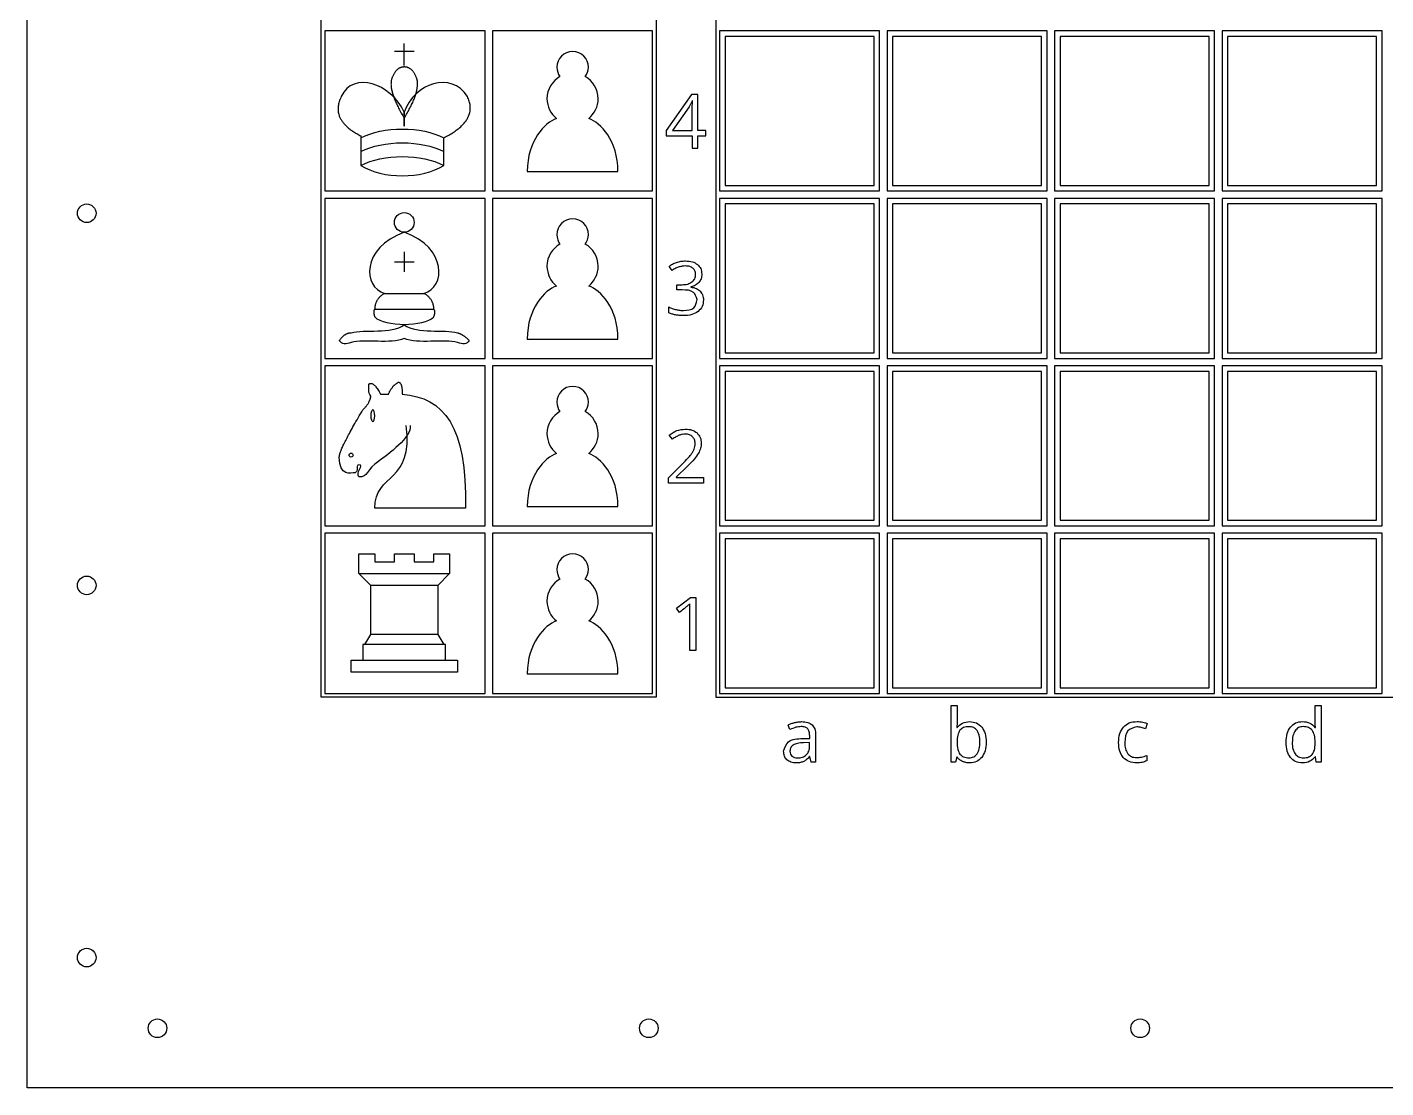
# Model space of a CAD drawing. Header units: millimetres. Extents: x 0 to 730, y -10 to 560.
# Drawn here: x 0 to 365, y -10 to 275 of the extents above; entities that cross this region are included whole.
import ezdxf

# ---------------------------------------------------------------- set-up
doc = ezdxf.new("R2010")
doc.units = ezdxf.units.MM
doc.layers.get('0').update_dxf_attribs({"linetype": 'CONTINUOUS'})

msp = doc.modelspace()

# ---------------------------------------------------------------- linework, layer by layer
for p, q in [((101.31, 264.69), (101.31, 270.65)), ((98.67, 268.53), (103.96, 268.53)), ((101.31, 248.42), (101.31, 252.13)), ((101.31, 252.13), (101.31, 248.42)), ((177.8, 253.61), (173.33, 247.27)), ((178.66, 247.27), (178.66, 252.01)), ((178.75, 255.17), (178.67, 255.17)), ((89.67, 245.78), (89.67, 237.84)), ((111.9, 237.84), (111.9, 245.25)), ((173.33, 247.27), (178.66, 247.27)), ((134.36, 236.2), (158.7, 236.2)), ((98.67, 211.95), (103.96, 211.95)), ((101.31, 214.6), (101.31, 209.3)), ((173.25, 209.64), (172.43, 210.73)), ((174.51, 204.39), (174.51, 205.8)), ((174.51, 205.8), (175.94, 205.8)), ((178.29, 205.24), (178.29, 205.16)), ((96.02, 203.48), (106.6, 203.48)), ((175.92, 204.39), (174.51, 204.39)), ((93.37, 199.25), (109.25, 199.25)), ((172.35, 198.27), (172.35, 199.81)), ((134.36, 191.2), (158.7, 191.2)), ((94.96, 176.42), (97.08, 176.42)), ((173.36, 164.27), (172.5, 165.38)), ((172.32, 153.89), (176.08, 157.68)), ((177.48, 157.14), (174.36, 154.07)), ((172.32, 152.51), (172.32, 153.89)), ((174.36, 154.07), (174.36, 153.99)), ((174.36, 153.99), (181.7, 153.99)), ((181.7, 153.99), (181.7, 152.51)), ((181.7, 152.51), (172.32, 152.51)), ((134.36, 146.2), (158.7, 146.2)), ((117.72, 145.72), (93.37, 145.72)), ((89.14, 133.47), (93.37, 133.47)), ((89.14, 128.18), (89.14, 133.47)), ((93.37, 133.47), (93.37, 131.36)), ((98.67, 133.47), (103.96, 133.47)), ((98.67, 131.36), (98.67, 133.47)), ((103.96, 133.47), (103.96, 131.36)), ((109.25, 133.47), (113.48, 133.47)), ((109.25, 131.36), (109.25, 133.47)), ((113.48, 133.47), (113.48, 128.18)), ((89.14, 128.18), (113.48, 128.18)), ((92.32, 125.01), (89.14, 128.18)), ((93.37, 131.36), (98.67, 131.36)), ((103.96, 131.36), (109.25, 131.36)), ((113.48, 128.18), (110.31, 125.01)), ((110.31, 125.01), (92.32, 125.01)), ((92.32, 111.78), (92.32, 125.01)), ((110.31, 125.01), (110.31, 111.78)), ((174.42, 118.87), (178.2, 121.79)), ((178.2, 121.79), (179.6, 121.79)), ((179.6, 121.79), (179.6, 107.51)), ((175.28, 117.75), (174.42, 118.87)), ((177.98, 107.51), (177.98, 117.69)), ((90.73, 109.13), (92.32, 111.78)), ((110.31, 111.78), (92.32, 111.78)), ((110.31, 111.78), (111.9, 109.13)), ((111.9, 109.13), (90.73, 109.13)), ((179.6, 107.51), (177.98, 107.51)), ((134.36, 101.2), (158.7, 101.2)), ((248.21, 92.71), (249.83, 92.71)), ((248.21, 77.52), (248.21, 92.71)), ((249.83, 92.71), (249.83, 89.02)), ((345.99, 88.36), (345.99, 92.71)), ((345.99, 92.71), (347.61, 92.71)), ((347.61, 92.71), (347.61, 77.52)), ((300.92, 87.86), (300.43, 86.48)), ((346.03, 87.6), (345.99, 88.36)), ((346.1, 86.83), (346.03, 87.6)), ((204.93, 86.25), (204.42, 87.49)), ((210.22, 83.91), (210.22, 84.58)), ((211.8, 84.82), (211.8, 77.52)), ((249.75, 86.79), (249.83, 86.79)), ((345.97, 86.83), (346.1, 86.83)), ((208.4, 83.85), (210.22, 83.91)), ((210.18, 82.78), (208.56, 82.71)), ((210.18, 81.81), (210.18, 82.78)), ((345.99, 82.5), (345.99, 82.84)), ((210.28, 79.03), (210.2, 79.03)), ((210.6, 77.52), (210.28, 79.03)), ((211.8, 77.52), (210.6, 77.52)), ((249.37, 77.52), (248.21, 77.52)), ((249.71, 78.89), (249.37, 77.52)), ((249.83, 78.89), (249.71, 78.89)), ((300.77, 79.31), (300.77, 77.88)), ((346.08, 78.95), (345.99, 78.95)), ((346.3, 77.52), (346.08, 78.95)), ((347.61, 77.52), (346.3, 77.52))]:
    msp.add_line(p, q)
for points in [[(730, -10), (0, -10), (0, 560), (730, 560)], [(169, 455), (169, 95), (79, 95), (79, 455)], [(545, 95), (545, 455), (185, 455), (185, 95)], [(123, 231), (123, 274), (80, 274), (80, 231)], [(125, 274), (125, 231), (168, 231), (168, 274)], [(229, 231), (229, 274), (186, 274), (186, 231)], [(274, 231), (274, 274), (231, 274), (231, 231)], [(319, 231), (319, 274), (276, 274), (276, 231)], [(364, 231), (364, 274), (321, 274), (321, 231)], [(187.5, 272.5), (187.5, 232.5), (227.5, 232.5), (227.5, 272.5)], [(272.5, 232.5), (272.5, 272.5), (232.5, 272.5), (232.5, 232.5)], [(317.5, 232.5), (317.5, 272.5), (277.5, 272.5), (277.5, 232.5)], [(362.5, 232.5), (362.5, 272.5), (322.5, 272.5), (322.5, 232.5)], [(182.33, 247.27), (180.19, 247.27), (180.19, 256.87), (178.47, 256.87), (171.69, 247.21), (171.69, 245.78), (178.66, 245.78), (178.66, 242.51), (180.19, 242.51), (180.19, 245.78), (182.33, 245.78)], [(80, 229), (80, 186), (123, 186), (123, 229)], [(168, 229), (125, 229), (125, 186), (168, 186)], [(186, 186), (229, 186), (229, 229), (186, 229)], [(187.5, 187.5), (227.5, 187.5), (227.5, 227.5), (187.5, 227.5)], [(231, 186), (274, 186), (274, 229), (231, 229)], [(272.5, 187.5), (272.5, 227.5), (232.5, 227.5), (232.5, 187.5)], [(319, 186), (319, 229), (276, 229), (276, 186)], [(277.5, 227.5), (277.5, 187.5), (317.5, 187.5), (317.5, 227.5)], [(321, 186), (364, 186), (364, 229), (321, 229)], [(362.5, 227.5), (322.5, 227.5), (322.5, 187.5), (362.5, 187.5)], [(123, 184), (80, 184), (80, 141), (123, 141)], [(168, 184), (125, 184), (125, 141), (168, 141)], [(229, 184), (186, 184), (186, 141), (229, 141)], [(227.5, 182.5), (187.5, 182.5), (187.5, 142.5), (227.5, 142.5)], [(231, 141), (274, 141), (274, 184), (231, 184)], [(232.5, 142.5), (272.5, 142.5), (272.5, 182.5), (232.5, 182.5)], [(276, 141), (319, 141), (319, 184), (276, 184)], [(317.5, 182.5), (277.5, 182.5), (277.5, 142.5), (317.5, 142.5)], [(364, 184), (321, 184), (321, 141), (364, 141)], [(362.5, 182.5), (322.5, 182.5), (322.5, 142.5), (362.5, 142.5)], [(123, 96), (123, 139), (80, 139), (80, 96)], [(125, 96), (168, 96), (168, 139), (125, 139)], [(186, 96), (229, 96), (229, 139), (186, 139)], [(274, 139), (231, 139), (231, 96), (274, 96)], [(276, 139), (276, 96), (319, 96), (319, 139)], [(321, 139), (321, 96), (364, 96), (364, 139)], [(187.5, 97.5), (227.5, 97.5), (227.5, 137.5), (187.5, 137.5)], [(272.5, 97.5), (272.5, 137.5), (232.5, 137.5), (232.5, 97.5)], [(277.5, 97.5), (317.5, 97.5), (317.5, 137.5), (277.5, 137.5)], [(362.5, 137.5), (322.5, 137.5), (322.5, 97.5), (362.5, 97.5)], [(90.2, 104.9), (112.42, 104.9), (112.42, 109.13), (90.2, 109.13)], [(115.6, 101.72), (87.02, 101.72), (87.02, 104.9), (115.6, 104.9)]]:
    msp.add_lwpolyline(points, close=True)
for centre in [(16, 225), (16, 125), (16, 25), (35, 6), (167, 6), (299, 6)]:
    msp.add_circle(centre, 2.5)
at = {"extrusion": (0, 0, -1)}
for centre, radius, start, end in [((-101.31, 222.53), 2.65, 0, 180), ((-101.31, 222.53), 2.65, -180, 0), ((-87.02, 160.01), 0.529, 0, 180), ((-87.02, 160.01), 0.529, -180, 0)]:
    msp.add_arc(centre, radius, start, end, dxfattribs=at)
msp.add_ellipse((92.85, 170.6), major_axis=(0, 1.59), ratio=0.333333, start_param=-1.570796, end_param=4.712389)
msp.add_ellipse((92.85, 170.6), major_axis=(0, 1.59), ratio=0.333333, start_param=-1.570796, end_param=4.712389)
for points, degree in [([(146.53, 268.47), (144.19, 268.47), (142.3, 266.58), (142.3, 264.24)], 3), ([(150.77, 264.24), (150.77, 266.58), (148.87, 268.47), (146.53, 268.47)], 3), ([(101.31, 264.3), (99.2, 264.3), (98.14, 261.65)], 2), ([(104.49, 261.65), (103.43, 264.3), (101.31, 264.3)], 2), ([(142.3, 264.24), (142.3, 263.3), (142.61, 262.43), (143.13, 261.72)], 3), ([(149.94, 261.72), (150.46, 262.43), (150.77, 263.3), (150.77, 264.24)], 3), ([(101.31, 252.13), (97.61, 260.07), (87.55, 263.24), (84.38, 256.36)], 3), ([(98.14, 261.65), (96.55, 258.48), (101.31, 250.54)], 2), ([(101.31, 250.54), (106.08, 258.48), (104.49, 261.65)], 2), ([(118.25, 256.36), (114.01, 263.24), (103.96, 260.07), (101.31, 252.13)], 3), ([(143.13, 261.72), (141.06, 260.54), (139.65, 258.33), (139.65, 255.78)], 3), ([(153.41, 255.78), (153.41, 258.33), (152, 260.54), (149.94, 261.72)], 3), ([(84.38, 256.36), (81.2, 250.01), (89.67, 245.78)], 2), ([(111.9, 245.25), (121.42, 250.01), (118.25, 256.36)], 2), ([(139.65, 255.78), (139.65, 253.63), (140.65, 251.71), (142.2, 250.45)], 3), ([(150.86, 250.45), (152.42, 251.71), (153.41, 253.63), (153.41, 255.78)], 3), ([(142.2, 250.45), (139.03, 249.33), (134.36, 244.58), (134.36, 236.2)], 3), ([(158.7, 236.2), (158.7, 244.58), (154.04, 249.33), (150.86, 250.45)], 3), ([(89.67, 245.25), (95.49, 248.42), (106.08, 248.42), (111.9, 245.25)], 3), ([(89.67, 241.55), (95.49, 244.72), (106.08, 244.72), (111.9, 241.55)], 3), ([(89.67, 237.84), (95.49, 241.02), (106.08, 241.02), (111.9, 237.84)], 3), ([(89.67, 237.84), (95.49, 234.14), (106.08, 234.14), (111.9, 237.84)], 3), ([(146.53, 223.47), (144.19, 223.47), (142.3, 221.58), (142.3, 219.24)], 3), ([(150.77, 219.24), (150.77, 221.58), (148.87, 223.47), (146.53, 223.47)], 3), ([(101.31, 219.89), (89.67, 215.65), (90.2, 205.07), (96.02, 203.48)], 3), ([(106.6, 203.48), (112.42, 205.07), (112.95, 215.65), (101.31, 219.89)], 3), ([(142.3, 219.24), (142.3, 218.3), (142.61, 217.43), (143.13, 216.72)], 3), ([(149.94, 216.72), (150.46, 217.43), (150.77, 218.3), (150.77, 219.24)], 3), ([(143.13, 216.72), (141.06, 215.54), (139.65, 213.33), (139.65, 210.78)], 3), ([(153.41, 210.78), (153.41, 213.33), (152, 215.54), (149.94, 216.72)], 3), ([(139.65, 210.78), (139.65, 208.63), (140.65, 206.71), (142.2, 205.45)], 3), ([(150.86, 205.45), (152.42, 206.71), (153.41, 208.63), (153.41, 210.78)], 3), ([(142.2, 205.45), (139.03, 204.33), (134.36, 199.58), (134.36, 191.2)], 3), ([(158.7, 191.2), (158.7, 199.58), (154.04, 204.33), (150.86, 205.45)], 3), ([(96.02, 203.48), (93.37, 201.9), (93.37, 199.25)], 2), ([(109.25, 199.25), (109.25, 201.9), (106.6, 203.48)], 2), ([(93.37, 199.25), (92.85, 198.72), (93.37, 197.13)], 2), ([(93.37, 197.13), (96.02, 194.49), (106.6, 194.49), (109.25, 197.13)], 3), ([(109.25, 197.13), (109.78, 198.72), (109.25, 199.25)], 2), ([(87.02, 192.9), (90.61, 193.93), (97.72, 192.44), (101.31, 195.02)], 3), ([(101.31, 195.02), (104.9, 192.44), (112.01, 193.93), (115.6, 192.9)], 3), ([(83.85, 190.78), (85.28, 192.84), (87.02, 192.9)], 2), ([(87.02, 190.25), (85.59, 189.74), (84.57, 189.76), (83.85, 190.78)], 3), ([(101.31, 191.31), (97.72, 189.77), (90.61, 191.28), (87.02, 190.25)], 3), ([(115.6, 190.25), (112.01, 191.28), (104.9, 189.77), (101.31, 191.31)], 3), ([(115.6, 192.9), (117.35, 192.33), (118.77, 190.78)], 2), ([(118.77, 190.78), (118.06, 189.76), (117.03, 189.74), (115.6, 190.25)], 3), ([(92.32, 175.89), (91.54, 176.94), (91.79, 178), (91.79, 179.06)], 3), ([(91.79, 179.06), (92.85, 180.12), (94.96, 176.42)], 2), ([(97.08, 176.42), (97.9, 178.52), (99.72, 179.59)], 2), ([(99.72, 179.59), (100.78, 179.59), (100.78, 176.42)], 2), ([(90.2, 172.18), (92.2, 174.19), (92.32, 175.89)], 2), ([(100.78, 176.42), (111.9, 175.36), (118.25, 167.95), (117.72, 145.72)], 3), ([(146.53, 178.47), (144.19, 178.47), (142.3, 176.58), (142.3, 174.24)], 3), ([(150.77, 174.24), (150.77, 176.58), (148.87, 178.47), (146.53, 178.47)], 3), ([(83.85, 159.48), (83.85, 161.6), (90.2, 172.18)], 2), ([(143.13, 171.72), (141.06, 170.54), (139.65, 168.33), (139.65, 165.78)], 3), ([(142.3, 174.24), (142.3, 173.3), (142.61, 172.43), (143.13, 171.72)], 3), ([(149.94, 171.72), (150.46, 172.43), (150.77, 173.3), (150.77, 174.24)], 3), ([(153.41, 165.78), (153.41, 168.33), (152, 170.54), (149.94, 171.72)], 3), ([(93.37, 145.72), (93.37, 155.25), (103.96, 152.6), (101.84, 167.95)], 3), ([(102.9, 167.95), (103.3, 164.87), (97.03, 160.15), (94.43, 158.42)], 3), ([(139.65, 165.78), (139.65, 163.63), (140.65, 161.71), (142.2, 160.45)], 3), ([(150.86, 160.45), (152.42, 161.71), (153.41, 163.63), (153.41, 165.78)], 3), ([(88.08, 155.25), (87.02, 155.25), (83.85, 154.19), (83.85, 159.48)], 3), ([(89.14, 157.37), (88.08, 157.37), (89.34, 156.06), (88.08, 155.25)], 3), ([(89.14, 154.19), (88.04, 155.19), (90.63, 157.41), (89.14, 157.37)], 3), ([(94.43, 158.42), (91.26, 156.31), (91.45, 153.83), (89.14, 154.19)], 3), ([(142.2, 160.45), (139.03, 159.33), (134.36, 154.58), (134.36, 146.2)], 3), ([(158.7, 146.2), (158.7, 154.58), (154.04, 159.33), (150.86, 160.45)], 3), ([(146.53, 133.47), (144.19, 133.47), (142.3, 131.58), (142.3, 129.24)], 3), ([(150.77, 129.24), (150.77, 131.58), (148.87, 133.47), (146.53, 133.47)], 3), ([(142.3, 129.24), (142.3, 128.3), (142.61, 127.43), (143.13, 126.72)], 3), ([(149.94, 126.72), (150.46, 127.43), (150.77, 128.3), (150.77, 129.24)], 3), ([(143.13, 126.72), (141.06, 125.54), (139.65, 123.33), (139.65, 120.77)], 3), ([(153.41, 120.77), (153.41, 123.33), (152, 125.54), (149.94, 126.72)], 3), ([(139.65, 120.77), (139.65, 118.63), (140.65, 116.71), (142.2, 115.45)], 3), ([(150.86, 115.45), (152.42, 116.71), (153.41, 118.63), (153.41, 120.77)], 3), ([(142.2, 115.45), (139.03, 114.33), (134.36, 109.58), (134.36, 101.2)], 3), ([(158.7, 101.2), (158.7, 109.58), (154.04, 114.33), (150.86, 115.45)], 3)]:
    msp.add_open_spline(points, degree=degree)
for points, knots in [([(178.67, 255.17), (178.53, 254.88), (178.26, 254.35), (177.94, 253.84), (177.8, 253.61)], [0, 0, 0, 0, 0.0969709, 0.1784898, 0.1784898, 0.1784898, 0.1784898]), ([(178.66, 252.01), (178.66, 252.51), (178.67, 253.56), (178.72, 254.61), (178.75, 255.17)], [0, 0, 0, 0, 0.1487016, 0.3156094, 0.3156094, 0.3156094, 0.3156094]), ([(172.43, 210.73), (172.73, 210.95), (173.36, 211.39), (174.08, 211.66), (174.45, 211.8)], [0, 0, 0, 0, 0.1123906, 0.2298375, 0.2298375, 0.2298375, 0.2298375]), ([(174.45, 211.8), (174.84, 211.91), (175.63, 212.14), (176.45, 212.17), (176.87, 212.19)], [0, 0, 0, 0, 0.121334, 0.245614, 0.245614, 0.245614, 0.245614]), ([(176.87, 212.19), (177.5, 212.16), (178.66, 212.12), (179.64, 211.52), (180.09, 211.24)], [0, 0, 0, 0, 0.1860775, 0.3409578, 0.3409578, 0.3409578, 0.3409578]), ([(175.14, 210.58), (174.84, 210.46), (174.18, 210.22), (173.57, 209.84), (173.25, 209.64)], [0, 0, 0, 0, 0.0959579, 0.2119341, 0.2119341, 0.2119341, 0.2119341]), ([(176.91, 210.83), (176.6, 210.82), (176, 210.8), (175.42, 210.65), (175.14, 210.58)], [0, 0, 0, 0, 0.0912862, 0.1790774, 0.1790774, 0.1790774, 0.1790774]), ([(178.86, 210.23), (178.58, 210.41), (177.99, 210.78), (177.29, 210.81), (176.91, 210.83)], [0, 0, 0, 0, 0.0957081, 0.2069429, 0.2069429, 0.2069429, 0.2069429]), ([(178.59, 206.54), (178.88, 206.81), (179.46, 207.37), (179.54, 208.18), (179.57, 208.59)], [0, 0, 0, 0, 0.1148153, 0.2341557, 0.2341557, 0.2341557, 0.2341557]), ([(179.57, 208.59), (179.55, 208.92), (179.5, 209.55), (179.06, 210.01), (178.86, 210.23)], [0, 0, 0, 0, 0.0951578, 0.184211, 0.184211, 0.184211, 0.184211]), ([(180.09, 211.24), (180.42, 210.89), (181.11, 210.16), (181.19, 209.16), (181.23, 208.65)], [0, 0, 0, 0, 0.1411191, 0.2911414, 0.2911414, 0.2911414, 0.2911414]), ([(181.23, 208.65), (181.21, 208.22), (181.16, 207.4), (180.69, 206.72), (180.47, 206.4)], [0, 0, 0, 0, 0.1262156, 0.2413496, 0.2413496, 0.2413496, 0.2413496]), ([(175.94, 205.8), (176.45, 205.82), (177.4, 205.86), (178.22, 206.32), (178.59, 206.54)], [0, 0, 0, 0, 0.1513652, 0.27941, 0.27941, 0.27941, 0.27941]), ([(180.47, 206.4), (180.17, 206.13), (179.55, 205.56), (178.73, 205.35), (178.29, 205.24)], [0, 0, 0, 0, 0.117826, 0.2499575, 0.2499575, 0.2499575, 0.2499575]), ([(178.29, 205.16), (178.81, 205.07), (179.76, 204.92), (180.51, 204.33), (180.84, 204.06)], [0, 0, 0, 0, 0.1544831, 0.2818187, 0.2818187, 0.2818187, 0.2818187]), ([(180.01, 201.78), (179.75, 202.53), (179.11, 204.36), (177.1, 204.38), (175.92, 204.39)], [0, 0, 0, 0, 0.2207101, 0.5347854, 0.5347854, 0.5347854, 0.5347854]), ([(176.31, 198.87), (177.39, 198.94), (179.35, 199.06), (179.81, 200.93), (180.01, 201.78)], [0, 0, 0, 0, 0.2869676, 0.5240748, 0.5240748, 0.5240748, 0.5240748]), ([(181.67, 201.74), (181.62, 201.11), (181.53, 199.89), (180.68, 199.02), (180.27, 198.61)], [0, 0, 0, 0, 0.1835474, 0.3533915, 0.3533915, 0.3533915, 0.3533915]), ([(180.84, 204.06), (181.08, 203.73), (181.59, 203.04), (181.65, 202.19), (181.67, 201.74)], [0, 0, 0, 0, 0.1196359, 0.2509514, 0.2509514, 0.2509514, 0.2509514]), ([(172.35, 199.81), (172.66, 199.66), (173.3, 199.37), (173.98, 199.2), (174.32, 199.11)], [0, 0, 0, 0, 0.1040526, 0.210171, 0.210171, 0.210171, 0.210171]), ([(174.18, 197.68), (173.87, 197.75), (173.23, 197.88), (172.64, 198.14), (172.35, 198.27)], [0, 0, 0, 0, 0.0957545, 0.1928751, 0.1928751, 0.1928751, 0.1928751]), ([(176.25, 197.51), (175.89, 197.52), (175.2, 197.53), (174.51, 197.63), (174.18, 197.68)], [0, 0, 0, 0, 0.1086022, 0.2084042, 0.2084042, 0.2084042, 0.2084042]), ([(174.32, 199.11), (174.66, 199.04), (175.32, 198.9), (175.99, 198.88), (176.31, 198.87)], [0, 0, 0, 0, 0.1037475, 0.2004916, 0.2004916, 0.2004916, 0.2004916]), ([(180.27, 198.61), (179.71, 198.29), (178.47, 197.58), (177.04, 197.53), (176.25, 197.51)], [0, 0, 0, 0, 0.1894257, 0.4217605, 0.4217605, 0.4217605, 0.4217605]), ([(172.5, 165.38), (173.17, 165.85), (174.46, 166.77), (176.03, 166.92), (176.8, 166.99)], [0, 0, 0, 0, 0.2389195, 0.4661562, 0.4661562, 0.4661562, 0.4661562]), ([(175.14, 165.34), (174.85, 165.21), (174.22, 164.93), (173.66, 164.5), (173.36, 164.27)], [0, 0, 0, 0, 0.0937574, 0.2075974, 0.2075974, 0.2075974, 0.2075974]), ([(176.82, 165.64), (176.53, 165.62), (175.95, 165.6), (175.41, 165.43), (175.14, 165.34)], [0, 0, 0, 0, 0.0868598, 0.1716887, 0.1716887, 0.1716887, 0.1716887]), ([(176.8, 166.99), (177.42, 166.96), (178.57, 166.91), (179.52, 166.27), (179.95, 165.97)], [0, 0, 0, 0, 0.1812641, 0.3374788, 0.3374788, 0.3374788, 0.3374788]), ([(178.74, 164.96), (178.48, 165.16), (177.91, 165.58), (177.2, 165.62), (176.82, 165.64)], [0, 0, 0, 0, 0.0968929, 0.2077911, 0.2077911, 0.2077911, 0.2077911]), ([(179.44, 163.14), (179.41, 163.5), (179.37, 164.18), (178.95, 164.71), (178.74, 164.96)], [0, 0, 0, 0, 0.1042929, 0.1989266, 0.1989266, 0.1989266, 0.1989266]), ([(179.95, 165.97), (180.29, 165.59), (180.98, 164.8), (181.06, 163.75), (181.1, 163.21)], [0, 0, 0, 0, 0.1475548, 0.305505, 0.305505, 0.305505, 0.305505]), ([(178.34, 160.17), (178.51, 160.41), (178.83, 160.87), (179.06, 161.38), (179.16, 161.62)], [0, 0, 0, 0, 0.0877391, 0.1670582, 0.1670582, 0.1670582, 0.1670582]), ([(179.16, 161.62), (179.24, 161.87), (179.41, 162.36), (179.43, 162.88), (179.44, 163.14)], [0, 0, 0, 0, 0.076105, 0.1550815, 0.1550815, 0.1550815, 0.1550815]), ([(181.1, 163.21), (181.06, 162.75), (180.99, 161.8), (180.56, 160.95), (180.34, 160.52)], [0, 0, 0, 0, 0.1369052, 0.2826758, 0.2826758, 0.2826758, 0.2826758]), ([(176.08, 157.68), (176.56, 158.17), (177.35, 158.97), (178.07, 159.84), (178.34, 160.17)], [0, 0, 0, 0, 0.2066008, 0.3368234, 0.3368234, 0.3368234, 0.3368234]), ([(180.34, 160.52), (179.98, 160), (179.15, 158.78), (178.09, 157.74), (177.48, 157.14)], [0, 0, 0, 0, 0.1864732, 0.4426323, 0.4426323, 0.4426323, 0.4426323]), ([(177.6, 119.66), (177.37, 119.46), (176.6, 118.82), (175.82, 118.19), (175.28, 117.75)], [0, 0, 0, 0, 0.0920579, 0.3004752, 0.3004752, 0.3004752, 0.3004752]), ([(178.06, 120.09), (177.99, 120.02), (177.84, 119.87), (177.68, 119.73), (177.6, 119.66)], [0, 0, 0, 0, 0.0302153, 0.06288, 0.06288, 0.06288, 0.06288]), ([(177.98, 117.69), (177.98, 118.1), (177.99, 118.9), (178.04, 119.7), (178.06, 120.09)], [0, 0, 0, 0, 0.1235514, 0.2404052, 0.2404052, 0.2404052, 0.2404052]), ([(204.42, 87.49), (204.7, 87.62), (205.26, 87.9), (205.85, 88.07), (206.16, 88.15)], [0, 0, 0, 0, 0.0910863, 0.1859624, 0.1859624, 0.1859624, 0.1859624]), ([(206.16, 88.15), (206.47, 88.22), (207.09, 88.36), (207.73, 88.38), (208.05, 88.39)], [0, 0, 0, 0, 0.0960696, 0.1908651, 0.1908651, 0.1908651, 0.1908651]), ([(208.05, 88.39), (208.62, 88.38), (209.65, 88.35), (210.5, 87.79), (210.88, 87.54)], [0, 0, 0, 0, 0.1678021, 0.3009773, 0.3009773, 0.3009773, 0.3009773]), ([(249.83, 89.02), (249.83, 88.63), (249.82, 87.88), (249.78, 87.14), (249.75, 86.79)], [0, 0, 0, 0, 0.117692, 0.2228358, 0.2228358, 0.2228358, 0.2228358]), ([(249.83, 86.79), (250.27, 87.26), (251.17, 88.23), (252.5, 88.34), (253.19, 88.39)], [0, 0, 0, 0, 0.184942, 0.3843162, 0.3843162, 0.3843162, 0.3843162]), ([(253.19, 88.39), (253.84, 88.34), (255.1, 88.25), (256.01, 87.37), (256.45, 86.95)], [0, 0, 0, 0, 0.1899959, 0.3665491, 0.3665491, 0.3665491, 0.3665491]), ([(294.49, 86.95), (294.99, 87.38), (296.04, 88.28), (297.43, 88.37), (298.17, 88.41)], [0, 0, 0, 0, 0.190908, 0.4056022, 0.4056022, 0.4056022, 0.4056022]), ([(298.17, 88.41), (298.43, 88.41), (298.95, 88.39), (299.46, 88.3), (299.71, 88.25)], [0, 0, 0, 0, 0.07726, 0.1554067, 0.1554067, 0.1554067, 0.1554067]), ([(299.71, 88.25), (299.95, 88.2), (300.36, 88.1), (300.75, 87.93), (300.92, 87.86)], [0, 0, 0, 0, 0.0711786, 0.1274857, 0.1274857, 0.1274857, 0.1274857]), ([(339.38, 86.95), (339.82, 87.38), (340.72, 88.26), (341.98, 88.36), (342.63, 88.41)], [0, 0, 0, 0, 0.1776931, 0.3666734, 0.3666734, 0.3666734, 0.3666734]), ([(342.63, 88.41), (343.31, 88.36), (344.62, 88.24), (345.53, 87.29), (345.97, 86.83)], [0, 0, 0, 0, 0.1967089, 0.3816229, 0.3816229, 0.3816229, 0.3816229]), ([(207.95, 87.08), (207.47, 87.03), (206.42, 86.93), (205.45, 86.49), (204.93, 86.25)], [0, 0, 0, 0, 0.143821, 0.3153793, 0.3153793, 0.3153793, 0.3153793]), ([(209.68, 86.47), (209.46, 86.64), (208.95, 87.04), (208.31, 87.06), (207.95, 87.08)], [0, 0, 0, 0, 0.0837992, 0.187638, 0.187638, 0.187638, 0.187638]), ([(210.22, 84.58), (210.21, 84.97), (210.2, 85.64), (209.84, 86.22), (209.68, 86.47)], [0, 0, 0, 0, 0.1116601, 0.19912, 0.19912, 0.19912, 0.19912]), ([(210.88, 87.54), (211.15, 87.19), (211.75, 86.39), (211.79, 85.38), (211.8, 84.82)], [0, 0, 0, 0, 0.1304288, 0.2939265, 0.2939265, 0.2939265, 0.2939265]), ([(250.56, 86.08), (250.35, 85.67), (249.84, 84.66), (249.84, 83.53), (249.83, 82.88)], [0, 0, 0, 0, 0.1391124, 0.3329723, 0.3329723, 0.3329723, 0.3329723]), ([(252.96, 87.04), (252.46, 87.01), (251.54, 86.97), (250.87, 86.36), (250.56, 86.08)], [0, 0, 0, 0, 0.1447923, 0.2647897, 0.2647897, 0.2647897, 0.2647897]), ([(255.22, 86.01), (254.93, 86.31), (254.31, 86.94), (253.43, 87), (252.96, 87.04)], [0, 0, 0, 0, 0.1208802, 0.2566235, 0.2566235, 0.2566235, 0.2566235]), ([(255.95, 82.9), (255.94, 83.52), (255.92, 84.61), (255.43, 85.59), (255.22, 86.01)], [0, 0, 0, 0, 0.1832899, 0.323637, 0.323637, 0.323637, 0.323637]), ([(256.45, 86.95), (256.79, 86.39), (257.54, 85.14), (257.59, 83.68), (257.61, 82.88)], [0, 0, 0, 0, 0.1945565, 0.4301189, 0.4301189, 0.4301189, 0.4301189]), ([(293.21, 82.8), (293.24, 83.62), (293.3, 85.12), (294.12, 86.38), (294.49, 86.95)], [0, 0, 0, 0, 0.2401923, 0.4417016, 0.4417016, 0.4417016, 0.4417016]), ([(298.13, 86.98), (297.18, 86.75), (295.08, 86.23), (294.95, 84.03), (294.87, 82.82)], [0, 0, 0, 0, 0.2658197, 0.5883109, 0.5883109, 0.5883109, 0.5883109]), ([(299.25, 86.84), (299.06, 86.88), (298.69, 86.95), (298.31, 86.97), (298.13, 86.98)], [0, 0, 0, 0, 0.0607499, 0.1133594, 0.1133594, 0.1133594, 0.1133594]), ([(300.43, 86.48), (300.24, 86.55), (299.86, 86.69), (299.46, 86.79), (299.25, 86.84)], [0, 0, 0, 0, 0.0594923, 0.1225876, 0.1225876, 0.1225876, 0.1225876]), ([(338.21, 82.84), (338.24, 83.64), (338.29, 85.11), (339.04, 86.38), (339.38, 86.95)], [0, 0, 0, 0, 0.2369135, 0.4335286, 0.4335286, 0.4335286, 0.4335286]), ([(340.63, 85.95), (340.41, 85.51), (339.91, 84.53), (339.89, 83.43), (339.87, 82.82)], [0, 0, 0, 0, 0.1452559, 0.3255758, 0.3255758, 0.3255758, 0.3255758]), ([(342.81, 87.06), (342.37, 87.01), (341.49, 86.93), (340.91, 86.27), (340.63, 85.95)], [0, 0, 0, 0, 0.1290664, 0.2534737, 0.2534737, 0.2534737, 0.2534737]), ([(345.24, 86.08), (344.92, 86.37), (344.24, 86.99), (343.32, 87.03), (342.81, 87.06)], [0, 0, 0, 0, 0.1224663, 0.2681634, 0.2681634, 0.2681634, 0.2681634]), ([(345.99, 82.84), (345.99, 83.5), (345.98, 84.65), (345.45, 85.66), (345.24, 86.08)], [0, 0, 0, 0, 0.1958653, 0.3375348, 0.3375348, 0.3375348, 0.3375348]), ([(203.21, 80.46), (203.55, 81.41), (204.37, 83.72), (206.91, 83.8), (208.4, 83.85)], [0, 0, 0, 0, 0.2784512, 0.678739, 0.678739, 0.678739, 0.678739]), ([(204.12, 78.14), (203.85, 78.45), (203.29, 79.12), (203.24, 80), (203.21, 80.46)], [0, 0, 0, 0, 0.1202025, 0.2557443, 0.2557443, 0.2557443, 0.2557443]), ([(205.78, 82.11), (205.53, 81.9), (205.02, 81.46), (204.96, 80.79), (204.93, 80.44)], [0, 0, 0, 0, 0.0935924, 0.1938847, 0.1938847, 0.1938847, 0.1938847]), ([(204.93, 80.44), (204.94, 80.17), (204.97, 79.66), (205.31, 79.28), (205.46, 79.1)], [0, 0, 0, 0, 0.0788942, 0.1481678, 0.1481678, 0.1481678, 0.1481678]), ([(208.56, 82.71), (208, 82.69), (207.04, 82.65), (206.15, 82.27), (205.78, 82.11)], [0, 0, 0, 0, 0.167108, 0.2868689, 0.2868689, 0.2868689, 0.2868689]), ([(209.32, 79.47), (209.57, 79.79), (210.11, 80.48), (210.16, 81.35), (210.18, 81.81)], [0, 0, 0, 0, 0.1191805, 0.2543728, 0.2543728, 0.2543728, 0.2543728]), ([(249.83, 82.88), (249.84, 82.22), (249.85, 81.08), (250.37, 80.07), (250.58, 79.65)], [0, 0, 0, 0, 0.1943926, 0.3354313, 0.3354313, 0.3354313, 0.3354313]), ([(255.22, 79.77), (255.43, 80.2), (255.92, 81.18), (255.94, 82.28), (255.95, 82.9)], [0, 0, 0, 0, 0.1436114, 0.3248367, 0.3248367, 0.3248367, 0.3248367]), ([(257.61, 82.88), (257.59, 82.07), (257.53, 80.61), (256.78, 79.35), (256.44, 78.78)], [0, 0, 0, 0, 0.2360769, 0.4322686, 0.4322686, 0.4322686, 0.4322686]), ([(294.47, 78.75), (294.11, 79.31), (293.3, 80.53), (293.24, 82), (293.21, 82.8)], [0, 0, 0, 0, 0.1970577, 0.4312572, 0.4312572, 0.4312572, 0.4312572]), ([(294.87, 82.82), (294.89, 82.22), (294.92, 81.15), (295.43, 80.21), (295.67, 79.79)], [0, 0, 0, 0, 0.1754483, 0.3170617, 0.3170617, 0.3170617, 0.3170617]), ([(339.37, 78.76), (339.03, 79.32), (338.29, 80.57), (338.24, 82.03), (338.21, 82.84)], [0, 0, 0, 0, 0.1944858, 0.4306575, 0.4306575, 0.4306575, 0.4306575]), ([(339.87, 82.82), (339.88, 82.21), (339.91, 81.11), (340.4, 80.15), (340.62, 79.72)], [0, 0, 0, 0, 0.1809142, 0.3223252, 0.3223252, 0.3223252, 0.3223252]), ([(345.24, 79.58), (345.46, 79.97), (345.97, 80.86), (345.98, 81.9), (345.99, 82.5)], [0, 0, 0, 0, 0.1307041, 0.3051719, 0.3051719, 0.3051719, 0.3051719]), ([(206.62, 77.32), (206.13, 77.34), (205.22, 77.39), (204.47, 77.9), (204.12, 78.14)], [0, 0, 0, 0, 0.1441066, 0.2683635, 0.2683635, 0.2683635, 0.2683635]), ([(205.46, 79.1), (205.67, 78.97), (206.12, 78.67), (206.65, 78.65), (206.95, 78.64)], [0, 0, 0, 0, 0.0725053, 0.1582054, 0.1582054, 0.1582054, 0.1582054]), ([(208.61, 77.68), (208.31, 77.57), (207.67, 77.35), (206.99, 77.33), (206.62, 77.32)], [0, 0, 0, 0, 0.0932075, 0.2026253, 0.2026253, 0.2026253, 0.2026253]), ([(206.95, 78.64), (207.41, 78.66), (208.29, 78.71), (208.99, 79.23), (209.32, 79.47)], [0, 0, 0, 0, 0.1364879, 0.2565441, 0.2565441, 0.2565441, 0.2565441]), ([(210.2, 79.03), (209.95, 78.73), (209.5, 78.19), (208.88, 77.83), (208.61, 77.68)], [0, 0, 0, 0, 0.1159348, 0.2108343, 0.2108343, 0.2108343, 0.2108343]), ([(251.28, 77.71), (251, 77.85), (250.44, 78.15), (250.04, 78.64), (249.83, 78.89)], [0, 0, 0, 0, 0.0933341, 0.189018, 0.189018, 0.189018, 0.189018]), ([(250.58, 79.65), (250.89, 79.37), (251.57, 78.75), (252.49, 78.7), (253, 78.68)], [0, 0, 0, 0, 0.1220467, 0.2674015, 0.2674015, 0.2674015, 0.2674015]), ([(253.19, 77.32), (252.85, 77.33), (252.2, 77.36), (251.58, 77.59), (251.28, 77.71)], [0, 0, 0, 0, 0.1004396, 0.1958728, 0.1958728, 0.1958728, 0.1958728]), ([(253, 78.68), (253.46, 78.72), (254.34, 78.79), (254.94, 79.45), (255.22, 79.77)], [0, 0, 0, 0, 0.1331827, 0.2564131, 0.2564131, 0.2564131, 0.2564131]), ([(256.44, 78.78), (256, 78.35), (255.1, 77.48), (253.84, 77.37), (253.19, 77.32)], [0, 0, 0, 0, 0.177644, 0.3665446, 0.3665446, 0.3665446, 0.3665446]), ([(298.06, 77.32), (297.35, 77.36), (295.99, 77.45), (294.96, 78.33), (294.47, 78.75)], [0, 0, 0, 0, 0.2090155, 0.3958529, 0.3958529, 0.3958529, 0.3958529]), ([(295.67, 79.79), (295.98, 79.48), (296.62, 78.84), (297.54, 78.77), (298.02, 78.74)], [0, 0, 0, 0, 0.126529, 0.2661267, 0.2661267, 0.2661267, 0.2661267]), ([(298.02, 78.74), (298.48, 78.76), (299.42, 78.82), (300.31, 79.14), (300.77, 79.31)], [0, 0, 0, 0, 0.1362615, 0.2817435, 0.2817435, 0.2817435, 0.2817435]), ([(300.77, 77.88), (300.37, 77.71), (299.5, 77.36), (298.57, 77.34), (298.06, 77.32)], [0, 0, 0, 0, 0.1283191, 0.2781367, 0.2781367, 0.2781367, 0.2781367]), ([(342.63, 77.32), (341.98, 77.37), (340.72, 77.47), (339.81, 78.34), (339.37, 78.76)], [0, 0, 0, 0, 0.189439, 0.3656854, 0.3656854, 0.3656854, 0.3656854]), ([(340.62, 79.72), (340.91, 79.42), (341.51, 78.79), (342.38, 78.71), (342.83, 78.68)], [0, 0, 0, 0, 0.1215576, 0.2523253, 0.2523253, 0.2523253, 0.2523253]), ([(345.99, 78.95), (345.56, 78.48), (344.66, 77.49), (343.32, 77.38), (342.63, 77.32)], [0, 0, 0, 0, 0.186178, 0.3864812, 0.3864812, 0.3864812, 0.3864812]), ([(342.83, 78.68), (343.33, 78.7), (344.24, 78.73), (344.93, 79.32), (345.24, 79.58)], [0, 0, 0, 0, 0.1451807, 0.2640646, 0.2640646, 0.2640646, 0.2640646])]:
    msp.add_open_spline(points, degree=3, knots=knots)

doc.saveas('drawing.dxf')
